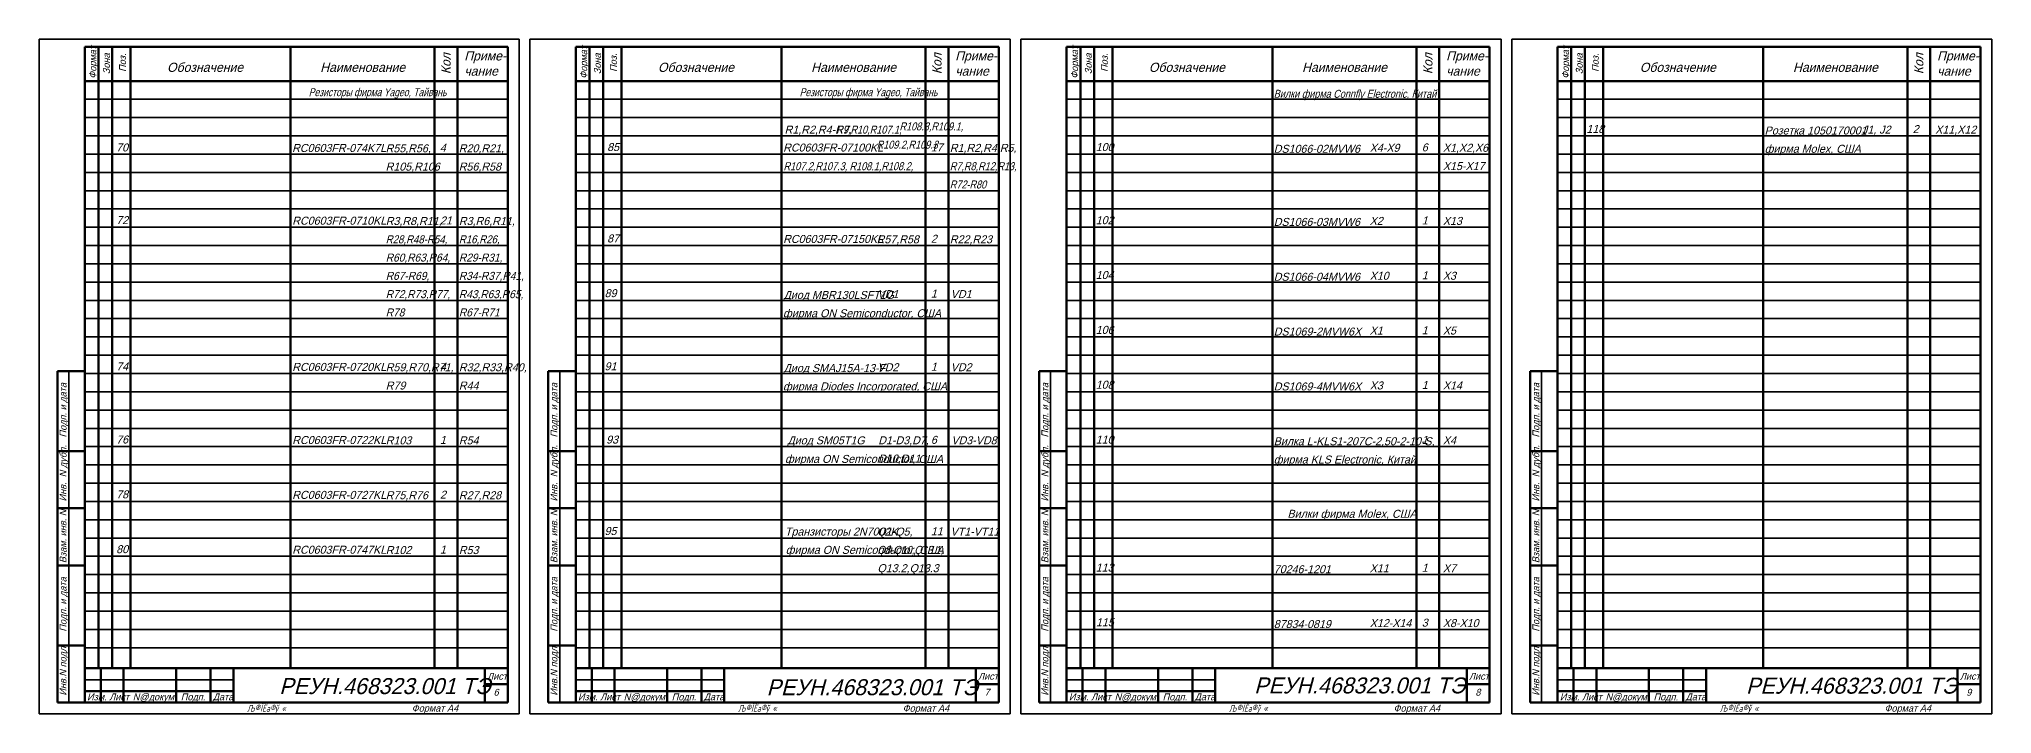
# Model space of a CAD drawing. Extents: x 23088 to 26685, y -1277 to -208.
# Drawn here: x 24799 to 25653, y -943 to -648 of the extents above; entities that cross this region are included whole.
import ezdxf

# ---------------------------------------------------------------- set-up
doc = ezdxf.new("R2010")
doc.units = 0
doc.header["$MEASUREMENT"] = 0
doc.layers.get('Defpoints').update_dxf_attribs({"color": 8, "linetype": 'CONTINUOUS'})
doc.layers.add('CONTUR', color=7, linetype='CONTINUOUS', lineweight=50)
doc.layers.add('DIM', color=1, linetype='CONTINUOUS', lineweight=35)
doc.layers.add('TEXT', color=1, linetype='CONTINUOUS')
doc.styles.add('ECKD', font='ec5cdwin.shx', dxfattribs={"oblique": 15})
doc.styles.add('ESKD', font='eskd', dxfattribs={"width": 0.9, "oblique": 15, "height": 4})

msp = doc.modelspace()

# ---------------------------------------------------------------- linework, layer by layer
at = {"layer": 'CONTUR'}
for p, q in [((24819.164, -938.449), (24819.164, -651.449)), ((24819.164, -651.449), (25004.164, -651.449)), ((24825.164, -651.449), (24825.164, -923.449)), ((24831.164, -651.449), (24831.164, -923.449)), ((24839.164, -651.449), (24839.164, -923.449)), ((24909.164, -651.449), (24909.164, -923.449)), ((24972.164, -651.449), (24972.164, -923.449)), ((24982.164, -651.449), (24982.164, -923.449)), ((25004.164, -651.449), (25004.164, -938.449)), ((25033.889, -938.449), (25033.889, -651.449)), ((25033.889, -651.449), (25218.889, -651.449)), ((25039.889, -651.449), (25039.889, -923.449)), ((25045.889, -651.449), (25045.889, -923.449)), ((25053.889, -651.449), (25053.889, -923.449)), ((25123.889, -651.449), (25123.889, -923.449)), ((25186.889, -651.449), (25186.889, -923.449)), ((25196.889, -651.449), (25196.889, -923.449)), ((25218.889, -651.449), (25218.889, -938.449)), ((25248.613, -938.449), (25248.613, -651.449)), ((25248.613, -651.449), (25433.613, -651.449)), ((25254.613, -651.449), (25254.613, -923.449)), ((25260.613, -651.449), (25260.613, -923.449)), ((25268.613, -651.449), (25268.613, -923.449)), ((25338.613, -651.449), (25338.613, -923.449)), ((25401.613, -651.449), (25401.613, -923.449)), ((25411.613, -651.449), (25411.613, -923.449)), ((25433.613, -651.449), (25433.613, -938.449)), ((25463.337, -938.449), (25463.337, -651.449)), ((25463.337, -651.449), (25648.337, -651.449)), ((25469.337, -651.449), (25469.337, -923.449)), ((25475.337, -651.449), (25475.337, -923.449)), ((25483.337, -651.449), (25483.337, -923.449)), ((25553.337, -651.449), (25553.337, -923.449)), ((25616.337, -651.449), (25616.337, -923.449)), ((25626.337, -651.449), (25626.337, -923.449)), ((25648.337, -651.449), (25648.337, -938.449)), ((24819.164, -666.449), (25004.164, -666.449)), ((25033.889, -666.449), (25218.889, -666.449)), ((25248.613, -666.449), (25433.613, -666.449)), ((25463.337, -666.449), (25648.337, -666.449)), ((24807.164, -828.449), (24807.164, -793.449)), ((24807.164, -793.449), (24819.164, -793.449)), ((25021.889, -828.449), (25021.889, -793.449)), ((25021.889, -793.449), (25033.889, -793.449)), ((25236.613, -828.449), (25236.613, -793.449)), ((25236.613, -793.449), (25248.613, -793.449)), ((25451.337, -828.449), (25451.337, -793.449)), ((25451.337, -793.449), (25463.337, -793.449)), ((24807.164, -828.449), (24819.164, -828.449)), ((24819.164, -828.449), (24807.164, -828.449)), ((24807.164, -853.449), (24807.164, -828.449)), ((25021.889, -828.449), (25033.889, -828.449)), ((25033.889, -828.449), (25021.889, -828.449)), ((25021.889, -853.449), (25021.889, -828.449)), ((25236.613, -828.449), (25248.613, -828.449)), ((25248.613, -828.449), (25236.613, -828.449)), ((25236.613, -853.449), (25236.613, -828.449)), ((25451.337, -828.449), (25463.337, -828.449)), ((25463.337, -828.449), (25451.337, -828.449)), ((25451.337, -853.449), (25451.337, -828.449)), ((24807.164, -878.449), (24807.164, -853.449)), ((24807.164, -853.449), (24819.164, -853.449)), ((24819.164, -853.449), (24807.164, -853.449)), ((25021.889, -878.449), (25021.889, -853.449)), ((25021.889, -853.449), (25033.889, -853.449)), ((25033.889, -853.449), (25021.889, -853.449)), ((25236.613, -878.449), (25236.613, -853.449)), ((25236.613, -853.449), (25248.613, -853.449)), ((25248.613, -853.449), (25236.613, -853.449)), ((25451.337, -878.449), (25451.337, -853.449)), ((25451.337, -853.449), (25463.337, -853.449)), ((25463.337, -853.449), (25451.337, -853.449)), ((24807.164, -913.449), (24807.164, -878.449)), ((24807.164, -878.449), (24819.164, -878.449)), ((24819.164, -878.449), (24807.164, -878.449)), ((25021.889, -913.449), (25021.889, -878.449)), ((25021.889, -878.449), (25033.889, -878.449)), ((25033.889, -878.449), (25021.889, -878.449)), ((25236.613, -913.449), (25236.613, -878.449)), ((25236.613, -878.449), (25248.613, -878.449)), ((25248.613, -878.449), (25236.613, -878.449)), ((25451.337, -913.449), (25451.337, -878.449)), ((25451.337, -878.449), (25463.337, -878.449)), ((25463.337, -878.449), (25451.337, -878.449)), ((24807.164, -938.449), (24807.164, -913.449)), ((24807.164, -913.449), (24819.164, -913.449)), ((24819.164, -913.449), (24807.164, -913.449)), ((25021.889, -938.449), (25021.889, -913.449)), ((25021.889, -913.449), (25033.889, -913.449)), ((25033.889, -913.449), (25021.889, -913.449)), ((25236.613, -938.449), (25236.613, -913.449)), ((25236.613, -913.449), (25248.613, -913.449)), ((25248.613, -913.449), (25236.613, -913.449)), ((25451.337, -938.449), (25451.337, -913.449)), ((25451.337, -913.449), (25463.337, -913.449)), ((25463.337, -913.449), (25451.337, -913.449)), ((24819.164, -923.449), (25004.164, -923.449)), ((24826.164, -923.449), (24826.164, -938.449)), ((24836.164, -923.449), (24836.164, -938.449)), ((24859.164, -923.449), (24859.164, -938.449)), ((24874.164, -923.449), (24874.164, -938.449)), ((24884.164, -923.449), (24884.164, -938.449)), ((24994.164, -923.449), (24994.164, -938.449)), ((24994.164, -930.449), (25004.164, -930.449)), ((25033.889, -923.449), (25218.889, -923.449)), ((25040.889, -923.449), (25040.889, -938.449)), ((25050.889, -923.449), (25050.889, -938.449)), ((25073.889, -923.449), (25073.889, -938.449)), ((25088.889, -923.449), (25088.889, -938.449)), ((25098.889, -923.449), (25098.889, -938.449)), ((25208.889, -923.449), (25208.889, -938.449)), ((25208.889, -930.449), (25218.889, -930.449)), ((25248.613, -923.449), (25433.613, -923.449)), ((25255.613, -923.449), (25255.613, -938.449)), ((25265.613, -923.449), (25265.613, -938.449)), ((25288.613, -923.449), (25288.613, -938.449)), ((25303.613, -923.449), (25303.613, -938.449)), ((25313.613, -923.449), (25313.613, -938.449)), ((25423.613, -923.449), (25423.613, -938.449)), ((25423.613, -930.449), (25433.613, -930.449)), ((25463.337, -923.449), (25648.337, -923.449)), ((25470.337, -923.449), (25470.337, -938.449)), ((25480.337, -923.449), (25480.337, -938.449)), ((25503.337, -923.449), (25503.337, -938.449)), ((25518.337, -923.449), (25518.337, -938.449)), ((25528.337, -923.449), (25528.337, -938.449)), ((25638.337, -923.449), (25638.337, -938.449)), ((25638.337, -930.449), (25648.337, -930.449)), ((24819.164, -938.449), (24807.164, -938.449)), ((24819.164, -933.449), (24884.164, -933.449)), ((25004.164, -938.449), (24819.164, -938.449)), ((25033.889, -938.449), (25021.889, -938.449)), ((25033.889, -933.449), (25098.889, -933.449)), ((25218.889, -938.449), (25033.889, -938.449)), ((25248.613, -938.449), (25236.613, -938.449)), ((25248.613, -933.449), (25313.613, -933.449)), ((25433.613, -938.449), (25248.613, -938.449)), ((25463.337, -938.449), (25451.337, -938.449)), ((25463.337, -933.449), (25528.337, -933.449)), ((25648.337, -938.449), (25463.337, -938.449))]:
    msp.add_line(p, q, dxfattribs=at)
at = {"layer": 'DIM'}
for p, q in [((24799.164, -943.449), (24799.164, -648.075)), ((24799.164, -648.075), (25009.164, -648.075)), ((25009.164, -648.075), (25009.164, -943.449)), ((25013.889, -943.449), (25013.889, -648.075)), ((25013.889, -648.075), (25223.889, -648.075)), ((25223.889, -648.075), (25223.889, -943.449)), ((25228.613, -943.449), (25228.613, -648.075)), ((25228.613, -648.075), (25438.613, -648.075)), ((25438.613, -648.075), (25438.613, -943.449)), ((25443.337, -943.449), (25443.337, -648.075)), ((25443.337, -648.075), (25653.337, -648.075)), ((25653.317, -648.075), (25653.317, -943.449)), ((24819.164, -674.449), (25004.164, -674.449)), ((25033.889, -674.449), (25218.889, -674.449)), ((25248.613, -674.449), (25433.613, -674.449)), ((25463.337, -674.449), (25648.337, -674.449)), ((24819.164, -682.449), (25004.164, -682.449)), ((25033.889, -682.449), (25218.889, -682.449)), ((25248.613, -682.449), (25433.613, -682.449)), ((25463.337, -682.449), (25648.337, -682.449)), ((24819.164, -690.449), (25004.164, -690.449)), ((25033.889, -690.449), (25218.889, -690.449)), ((25248.613, -690.449), (25433.613, -690.449)), ((25463.337, -690.449), (25648.337, -690.449)), ((24819.164, -698.449), (25004.164, -698.449)), ((25033.889, -698.449), (25218.889, -698.449)), ((25248.613, -698.449), (25433.613, -698.449)), ((25463.337, -698.449), (25648.337, -698.449)), ((24819.164, -706.449), (25004.164, -706.449)), ((25033.889, -706.449), (25218.889, -706.449)), ((25248.613, -706.449), (25433.613, -706.449)), ((25463.337, -706.449), (25648.337, -706.449)), ((24819.164, -714.449), (25004.164, -714.449)), ((25033.889, -714.449), (25218.889, -714.449)), ((25248.613, -714.449), (25433.613, -714.449)), ((25463.337, -714.449), (25648.337, -714.449)), ((24819.164, -722.449), (25004.164, -722.449)), ((25033.889, -722.449), (25218.889, -722.449)), ((25248.613, -722.449), (25433.613, -722.449)), ((25463.337, -722.449), (25648.337, -722.449)), ((24819.164, -730.449), (25004.164, -730.449)), ((25033.889, -730.449), (25218.889, -730.449)), ((25248.613, -730.449), (25433.613, -730.449)), ((25463.337, -730.449), (25648.337, -730.449)), ((24819.164, -738.449), (25004.164, -738.449)), ((25033.889, -738.449), (25218.889, -738.449)), ((25248.613, -738.449), (25433.613, -738.449)), ((25463.337, -738.449), (25648.337, -738.449)), ((24819.164, -746.449), (25004.164, -746.449)), ((25033.889, -746.449), (25218.889, -746.449)), ((25248.613, -746.449), (25433.613, -746.449)), ((25463.337, -746.449), (25648.337, -746.449)), ((24819.164, -754.449), (25004.164, -754.449)), ((25033.889, -754.449), (25218.889, -754.449)), ((25248.613, -754.449), (25433.613, -754.449)), ((25463.337, -754.449), (25648.337, -754.449)), ((24819.164, -762.449), (25004.164, -762.449)), ((25033.889, -762.449), (25218.889, -762.449)), ((25248.613, -762.449), (25433.613, -762.449)), ((25463.337, -762.449), (25648.337, -762.449)), ((24819.164, -770.449), (25004.164, -770.449)), ((25033.889, -770.449), (25218.889, -770.449)), ((25248.613, -770.449), (25433.613, -770.449)), ((25463.337, -770.449), (25648.337, -770.449)), ((24819.164, -778.449), (25004.164, -778.449)), ((25033.889, -778.449), (25218.889, -778.449)), ((25248.613, -778.449), (25433.613, -778.449)), ((25463.337, -778.449), (25648.337, -778.449)), ((24812.164, -793.449), (24812.164, -938.449)), ((24819.164, -786.449), (25004.164, -786.449)), ((25026.889, -793.449), (25026.889, -938.449)), ((25033.889, -786.449), (25218.889, -786.449)), ((25241.613, -793.449), (25241.613, -938.449)), ((25248.613, -786.449), (25433.613, -786.449)), ((25456.337, -793.449), (25456.337, -938.449)), ((25463.337, -786.449), (25648.337, -786.449)), ((24819.164, -794.449), (25004.164, -794.449)), ((24819.164, -802.449), (25004.164, -802.449)), ((25033.889, -794.449), (25218.889, -794.449)), ((25033.889, -802.449), (25218.889, -802.449)), ((25248.613, -794.449), (25433.613, -794.449)), ((25248.613, -802.449), (25433.613, -802.449)), ((25463.337, -794.449), (25648.337, -794.449)), ((25463.337, -802.449), (25648.337, -802.449)), ((24819.164, -810.449), (25004.164, -810.449)), ((25033.889, -810.449), (25218.889, -810.449)), ((25248.613, -810.449), (25433.613, -810.449)), ((25463.337, -810.449), (25648.337, -810.449)), ((24819.164, -818.449), (25004.164, -818.449)), ((25033.889, -818.449), (25218.889, -818.449)), ((25248.613, -818.449), (25433.613, -818.449)), ((25463.337, -818.449), (25648.337, -818.449)), ((24819.164, -826.449), (25004.164, -826.449)), ((25033.889, -826.449), (25218.889, -826.449)), ((25248.613, -826.449), (25433.613, -826.449)), ((25463.337, -826.449), (25648.337, -826.449)), ((24819.164, -834.449), (25004.164, -834.449)), ((25033.889, -834.449), (25218.889, -834.449)), ((25248.613, -834.449), (25433.613, -834.449)), ((25463.337, -834.449), (25648.337, -834.449)), ((24819.164, -842.449), (25004.164, -842.449)), ((25033.889, -842.449), (25218.889, -842.449)), ((25248.613, -842.449), (25433.613, -842.449)), ((25463.337, -842.449), (25648.337, -842.449)), ((24819.164, -850.449), (25004.164, -850.449)), ((25033.889, -850.449), (25218.889, -850.449)), ((25248.613, -850.449), (25433.613, -850.449)), ((25463.337, -850.449), (25648.337, -850.449)), ((24819.164, -858.449), (25004.164, -858.449)), ((25033.889, -858.449), (25218.889, -858.449)), ((25248.613, -858.449), (25433.613, -858.449)), ((25463.337, -858.449), (25648.337, -858.449)), ((24819.164, -866.449), (25004.164, -866.449)), ((25033.889, -866.449), (25218.889, -866.449)), ((25248.613, -866.449), (25433.613, -866.449)), ((25463.337, -866.449), (25648.337, -866.449)), ((24819.164, -874.449), (25004.164, -874.449)), ((25033.889, -874.449), (25218.889, -874.449)), ((25248.613, -874.449), (25433.613, -874.449)), ((25463.337, -874.449), (25648.337, -874.449)), ((24819.164, -882.449), (25004.164, -882.449)), ((25033.889, -882.449), (25218.889, -882.449)), ((25248.613, -882.449), (25433.613, -882.449)), ((25463.337, -882.449), (25648.337, -882.449)), ((24819.164, -890.449), (25004.164, -890.449)), ((25033.889, -890.449), (25218.889, -890.449)), ((25248.613, -890.449), (25433.613, -890.449)), ((25463.337, -890.449), (25648.337, -890.449)), ((24819.164, -898.449), (25004.164, -898.449)), ((25033.889, -898.449), (25218.889, -898.449)), ((25248.613, -898.449), (25433.613, -898.449)), ((25463.337, -898.449), (25648.337, -898.449)), ((24819.164, -906.449), (25004.164, -906.449)), ((25033.889, -906.449), (25218.889, -906.449)), ((25248.613, -906.449), (25433.613, -906.449)), ((25463.337, -906.449), (25648.337, -906.449)), ((24819.164, -914.449), (25004.164, -914.449)), ((25033.889, -914.449), (25218.889, -914.449)), ((25248.613, -914.449), (25433.613, -914.449)), ((25463.337, -914.449), (25648.337, -914.449)), ((24819.164, -928.449), (24884.164, -928.449)), ((25033.889, -928.449), (25098.889, -928.449)), ((25248.613, -928.449), (25313.613, -928.449)), ((25463.337, -928.449), (25528.337, -928.449)), ((24799.164, -943.449), (25009.164, -943.449)), ((25013.889, -943.449), (25223.889, -943.449)), ((25228.613, -943.449), (25438.613, -943.449)), ((25443.337, -943.449), (25653.337, -943.449))]:
    msp.add_line(p, q, dxfattribs=at)

# ---------------------------------------------------------------- texts
at = {"layer": 'Defpoints', "style": 'ECKD', "oblique": 15}
for s, p in [('R1,R2,R4-R7,', (25125.253, -689.477)), ('J1, J2', (25596.507, -689.483)), ('R55,R56,', (24950.746, -697.661)), ('X4-X9', (25381.185, -697.427)), ('R105,R106', (24950.746, -705.661)), ('R3,R8,R11,', (24950.794, -729.477)), ('X2', (25381.185, -729.427)), ('R57,R58', (25165.518, -737.477)), ('X10', (25381.185, -753.427)), ('VD1', (25165.914, -761.458)), ('X1', (25381.185, -777.427)), ('R59,R70,R71,', (24950.794, -793.477)), ('VD2', (25165.914, -793.458)), ('R79', (24950.794, -801.477)), ('X3', (25381.185, -801.427)), ('R103', (24950.794, -825.477)), ('D1-D3,D7,', (25166.219, -825.435)), ('D10,D11', (25166.184, -833.429)), ('R75,R76', (24950.794, -849.477)), ('Q1-Q5,', (25165.853, -865.4)), ('R102', (24950.794, -873.477)), ('Q13.2,Q13.3', (25165.853, -881.4)), ('X11', (25381.185, -881.427)), ('X12-X14', (25381.185, -905.427))]:
    msp.add_text(s, height=3.5, dxfattribs=at).set_placement(p)
for s, width, p in [('R9,R10,R107.1,', 0.85, (25147.883, -689.477)), ('R108.3,R109.1,', 0.85, (25175.518, -688.057)), ('R109.2,R109.3', 0.85, (25165.518, -696.057)), ('R107.2,R107.3,', 0.85, (25124.793, -705.477)), ('R108.1,R108.2,', 0.85, (25153.656, -705.477)), ('R28,R48-R54,', 0.9, (24950.794, -737.477)), ('R60,R63,R64, ', 0.95, (24950.794, -745.477)), ('R67-R69, ', 0.95, (24950.794, -753.477)), ('R72,R73,R77,', 0.95, (24950.794, -761.477)), ('R78', 0.95, (24950.794, -769.477)), ('Q8-Q10,Q13.1,', 0.9, (25165.853, -873.4))]:
    msp.add_text(s, height=3.5, dxfattribs=dict(at, width=width)).set_placement(p)
at = {"layer": 'DIM', "style": 'ECKD', "oblique": 15}
for s, height, p in [('Формат', 3, (24824.164, -665.449)), ('Зона', 3, (24830.164, -663.449)), ('Поз.', 3, (24837.164, -662.449)), ('Кол', 4, (24979.164, -663.449)), ('Формат', 3, (25038.889, -665.449)), ('Зона', 3, (25044.889, -663.449)), ('Поз.', 3, (25051.889, -662.449)), ('Кол', 4, (25193.889, -663.449)), ('Формат', 3, (25253.613, -665.449)), ('Зона', 3, (25259.613, -663.449)), ('Поз.', 3, (25266.613, -662.449)), ('Кол', 4, (25408.613, -663.449)), ('Формат', 3, (25468.337, -665.449)), ('Зона', 3, (25474.337, -663.449)), ('Поз.', 3, (25481.337, -662.449)), ('Кол', 4, (25623.337, -663.449)), ('Подп. и дата', 3, (24811.164, -822.449)), ('Подп. и дата', 3, (25025.889, -822.449)), ('Подп. и дата', 3, (25240.613, -822.449)), ('Подп. и дата', 3, (25455.337, -822.449)), ('Инв.  N дубл.', 3, (24811.164, -850.449)), ('Инв.  N дубл.', 3, (25025.889, -850.449)), ('Инв.  N дубл.', 3, (25240.613, -850.449)), ('Инв.  N дубл.', 3, (25455.337, -850.449)), ('Взам. инв. N', 3, (24811.164, -877.449)), ('Взам. инв. N', 3, (25025.889, -877.449)), ('Взам. инв. N', 3, (25240.613, -877.449)), ('Взам. инв. N', 3, (25455.337, -877.449)), ('Подп. и дата', 3, (24811.164, -907.449)), ('Подп. и дата', 3, (25025.889, -907.449)), ('Подп. и дата', 3, (25240.613, -907.449)), ('Подп. и дата', 3, (25455.337, -907.449)), ('Инв.N подл.', 3, (24811.164, -935.449)), ('Инв.N подл.', 3, (25025.889, -935.449)), ('Инв.N подл.', 3, (25240.613, -935.449)), ('Инв.N подл.', 3, (25455.337, -935.449))]:
    msp.add_text(s, height=height, rotation=90, dxfattribs=at).set_placement(p)
for s, height, p in [('Приме-', 4, (24985.164, -657.449)), ('Приме-', 4, (25199.889, -657.449)), ('Приме-', 4, (25414.613, -657.449)), ('Приме-', 4, (25629.337, -657.449)), ('Обозначение', 4, (24855.164, -662.449)), ('Наименование', 4, (24922.164, -662.449)), ('чание', 4, (24985.164, -664.115)), ('Обозначение', 4, (25069.889, -662.449)), ('Наименование', 4, (25136.889, -662.449)), ('чание', 4, (25199.889, -664.115)), ('Обозначение', 4, (25284.613, -662.449)), ('Наименование', 4, (25351.613, -662.449)), ('чание', 4, (25414.613, -664.115)), ('Обозначение', 4, (25499.337, -662.449)), ('Наименование', 4, (25566.337, -662.449)), ('чание', 4, (25629.337, -664.115)), ('РЕУН.468323.001 ТЭ', 7, (24904.247, -934.748)), ('Лист', 3, (24995.164, -928.449)), ('РЕУН.468323.001 ТЭ', 7, (25117.401, -935.249)), ('Лист', 3, (25209.889, -928.449)), ('РЕУН.468323.001 ТЭ', 7, (25330.656, -934.47)), ('Лист', 3, (25424.613, -928.449)), ('РЕУН.468323.001 ТЭ', 7, (25545.793, -934.58)), ('Лист', 3, (25639.337, -928.449)), ('Изм. Лист', 3, (24820.164, -937.449)), ('N@докум.', 3, (24840.164, -937.449)), ('Подп.', 3, (24861.164, -937.449)), ('Дата', 3, (24875.164, -937.449)), ('Формат A4', 3, (24962.164, -942.449)), ('Изм. Лист', 3, (25034.889, -937.449)), ('N@докум.', 3, (25054.889, -937.449)), ('Подп.', 3, (25075.889, -937.449)), ('Дата', 3, (25089.889, -937.449)), ('Формат A4', 3, (25176.889, -942.449)), ('Изм. Лист', 3, (25249.613, -937.449)), ('N@докум.', 3, (25269.613, -937.449)), ('Подп.', 3, (25290.613, -937.449)), ('Дата', 3, (25304.613, -937.449)), ('Формат A4', 3, (25391.613, -942.449)), ('Изм. Лист', 3, (25464.337, -937.449)), ('N@докум.', 3, (25484.337, -937.449)), ('Подп.', 3, (25505.337, -937.449)), ('Дата', 3, (25519.337, -937.449)), ('Формат A4', 3, (25606.337, -942.449))]:
    msp.add_text(s, height=height, dxfattribs=at).set_placement(p)
at = {"layer": 'DIM', "style": 'ESKD', "oblique": 15, "width": 0.8}
for p in [(24890.196, -942.449), (25104.92, -942.449), (25319.644, -942.449), (25534.349, -942.449)]:
    msp.add_text('Љ®ЇЁа®ў\xa0«', height=3, dxfattribs=at).set_placement(p)
at = {"layer": 'TEXT', "style": 'ECKD', "oblique": 15}
for s, width, p in [('Резисторы фирма Yageo, Тайвань', 0.8, (24917.125, -673.091)), ('Резисторы фирма Yageo, Тайвань', 0.8, (25131.849, -673.091)), ('Вилки фирма Connfly Electronic, Китай', 0.85, (25339.195, -673.799)), ('R7,R8,R12,R13,', 0.85, (25197.518, -705.477)), ('R72-R80', 0.85, (25197.518, -713.477)), ('R16,R26,', 0.9, (24982.794, -737.477)), ('R29-R31,', 0.95, (24982.794, -745.477)), ('R34-R37,R41, ', 0.95, (24982.794, -753.477)), ('R43,R63,R65,', 0.95, (24982.794, -761.477)), ('R67-R71', 0.95, (24982.794, -769.477))]:
    msp.add_text(s, height=3.5, dxfattribs=dict(at, width=width)).set_placement(p)
for s, height, p in [('118', 3.5, (25475.959, -689.153)), ('Розетка 1050170001', 3.5, (25553.928, -689.857)), ('2', 3.5, (25618.694, -689.238)), ('Х11,Х12', 3.5, (25628.507, -689.483)), ('70', 3.5, (24832.875, -697.277)), ('RC0603FR-074K7L', 3.5, (24909.86, -697.506)), ('4', 3.5, (24974.474, -697.422)), ('R20,R21,', 3.5, (24982.746, -697.661)), ('85', 3.5, (25047.647, -697.093)), ('RC0603FR-07100KL', 3.5, (25124.632, -697.322)), ('17', 3.5, (25189.246, -697.238)), ('R1,R2,R4,R5,', 3.5, (25197.518, -697.477)), ('100', 3.5, (25261.343, -697.103)), ('DS1066-02MVW6', 3.5, (25339.204, -697.857)), ('6', 3.5, (25403.97, -697.238)), ('X1,X2,Х6,', 3.5, (25413.185, -697.427)), ('фирма Molex, США', 3.5, (25553.928, -697.857)), ('R56,R58', 3.5, (24982.746, -705.661)), ('X15-Х17', 3.5, (25413.185, -705.427)), ('72', 3.5, (24832.923, -729.093)), ('RC0603FR-0710KL', 3.5, (24909.908, -729.322)), ('21', 3.5, (24974.522, -729.238)), ('R3,R6,R11,', 3.5, (24982.794, -729.477)), ('102', 3.5, (25261.343, -729.103)), ('1', 3.5, (25403.97, -729.238)), ('X13', 3.5, (25413.185, -729.427)), ('87', 3.5, (25047.647, -737.093)), ('RC0603FR-07150KL', 3.5, (25124.632, -737.322)), ('2', 3.5, (25189.246, -737.238)), ('R22,R23', 3.5, (25197.518, -737.477)), ('DS1066-03MVW6', 3.5, (25339.204, -729.857)), ('104', 3.5, (25261.343, -753.103)), ('DS1066-04MVW6', 3.5, (25339.204, -753.857)), ('1', 3.5, (25403.97, -753.238)), ('X3', 3.5, (25413.185, -753.427)), ('89', 3.5, (25046.533, -761.045)), ('Диод MBR130LSFT1G', 3.5, (25124.808, -761.832)), ('1', 3.5, (25189.246, -761.238)), ('VD1', 3.5, (25197.914, -761.458)), ('фирма ON Semiconductor, США', 3.5, (25124.571, -769.835)), ('106', 3.5, (25261.343, -777.103)), ('DS1069-2MVW6X', 3.5, (25339.204, -777.857)), ('1', 3.5, (25403.97, -777.238)), ('X5', 3.5, (25413.185, -777.427)), ('74', 3.5, (24832.923, -793.093)), ('RC0603FR-0720KL', 3.5, (24909.908, -793.322)), ('4', 3.5, (24974.522, -793.238)), ('R32,R33,R40,', 3.5, (24982.794, -793.477)), ('91', 3.5, (25046.533, -793.045)), ('Диод SMAJ15A-13-F', 3.5, (25124.808, -793.832)), ('1', 3.5, (25189.246, -793.238)), ('VD2', 3.5, (25197.914, -793.458)), ('R44', 3.5, (24982.794, -801.477)), ('фирма Diodes Incorporated, США', 3.5, (25124.571, -801.835)), ('108', 3.5, (25261.343, -801.103)), ('DS1069-4MVW6Х', 3.5, (25339.204, -801.857)), ('1', 3.5, (25403.97, -801.238)), ('X14', 3.5, (25413.185, -801.427)), ('76', 3.5, (24832.923, -825.093)), ('RC0603FR-0722KL', 3.5, (24909.908, -825.322)), ('1', 3.5, (24974.522, -825.238)), ('R54', 3.5, (24982.794, -825.477)), ('93', 3.5, (25047.221, -825.124)), ('Диод SM05T1G', 3.5, (25126.525, -825.465)), ('6', 3.5, (25189.246, -825.238)), ('VD3-VD8', 3.5, (25198.219, -825.435)), ('110', 3.5, (25261.343, -825.103)), ('Вилка L-KLS1-207C-2,50-2-10-S,', 3.5, (25339.204, -825.857)), ('1', 3.5, (25403.97, -825.238)), ('X4', 3.5, (25413.185, -825.427)), ('фирма ON Semiconductor, США', 3.5, (25125.457, -833.578)), ('фирма KLS Electronic, Китай', 3.5, (25339.204, -833.857)), ('78', 3.5, (24832.923, -849.093)), ('RC0603FR-0727KL', 3.5, (24909.908, -849.322)), ('2', 3.5, (24974.522, -849.238)), ('R27,R28', 3.5, (24982.794, -849.477)), ('Вилки фирма Molex, США', 3.5, (25345.222, -857.602)), ('95', 3.5, (25046.511, -865.153)), ('Транзисторы 2N7002K', 3.5, (25125.395, -865.381)), ('11', 3.5, (25189.246, -865.238)), ('VT1-VT11', 3.5, (25197.853, -865.4)), ('80', 3.5, (24832.923, -873.093)), ('RC0603FR-0747KL', 3.5, (24909.908, -873.322)), ('1', 3.5, (24974.522, -873.238)), ('R53', 3.5, (24982.794, -873.477)), ('фирма ON Semiconductor, США', 3.5, (25125.758, -873.386)), ('113', 3.5, (25261.343, -881.103)), ('70246-1201', 3.5, (25339.204, -881.857)), ('1', 3.5, (25403.97, -881.238)), ('X7', 3.5, (25413.185, -881.427)), ('115', 3.5, (25261.457, -905.054)), ('87834-0819', 3.5, (25339.204, -905.857)), ('3', 3.5, (25403.97, -905.238)), ('X8-X10', 3.5, (25413.185, -905.427)), ('6', 3, (24997.964, -935.449)), ('7', 3, (25212.689, -935.449)), ('8', 3, (25427.413, -935.449)), ('9', 3, (25642.137, -935.449))]:
    msp.add_text(s, height=height, dxfattribs=at).set_placement(p)

doc.saveas('drawing.dxf')
